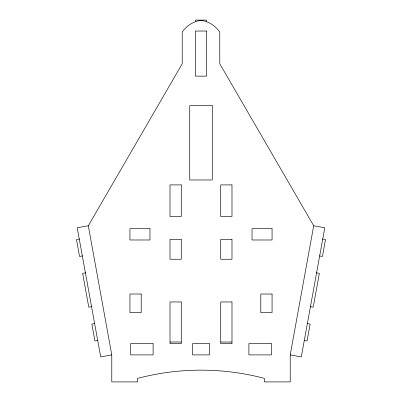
<?xml version="1.0" encoding="UTF-8"?>
<svg xmlns="http://www.w3.org/2000/svg" width="402" height="402" viewBox="0 0 402 402"><rect width="100%" height="100%" fill="white"/><g stroke="black" fill="none" stroke-linecap="round" stroke-linejoin="round"><path stroke-width="0.6" d="M290.219 354.901L313.696 225.768L219.783 63.767L219.783 32.07A27.296 27.296 0 0 0 201 20.331A27.296 27.296 0 0 0 182.217 32.07L182.217 63.767L88.304 225.768L111.781 354.901L111.781 381.9L137.61 381.9L137.61 378.377A248.622 248.622 0 0 1 264.39 378.377L264.39 381.9L290.219 381.9L290.219 354.901L301.304 356.916L324.786 227.783L313.696 225.768M88.304 225.768L77.214 227.783L100.696 356.916L111.781 354.901M79.506 239.009L76.491 239.557L79.566 256.461L82.581 255.913M85.651 272.817L82.641 273.365L88.787 307.173L91.802 306.625M94.872 323.535L91.862 324.082L94.932 340.986L97.947 340.439M170.011 342.027L181.277 342.027M220.723 342.027L231.989 342.027M322.494 239.009L325.509 239.557L322.434 256.461L319.419 255.913M316.349 272.817L319.359 273.365L313.213 307.173L310.198 306.625M307.128 323.535L310.138 324.082L307.068 340.986L304.053 340.439M206.633 21.316L206.633 20.1L195.367 20.1L195.367 21.316M206.633 31.039L195.367 31.039L195.367 76.119L206.633 76.119L206.633 31.039M212.271 105.651L189.729 105.651L189.729 179.98L212.271 179.98L212.271 105.651M181.277 184.9L170.011 184.9L170.011 216.522L181.277 216.522L181.277 184.9M231.989 184.9L220.723 184.9L220.723 216.522L231.989 216.522L231.989 184.9M149.971 228.718L129.936 228.718L129.936 239.989L149.971 239.989L149.971 228.718M272.064 228.718L252.029 228.718L252.029 239.989L272.064 239.989L272.064 228.718M181.277 239.401L170.011 239.401L170.011 259.24L181.277 259.24L181.277 239.401M231.989 239.401L220.723 239.401L220.723 259.24L231.989 259.24L231.989 239.401M141.208 294.013L129.936 294.013L129.936 312.64L141.208 312.64L141.208 294.013M272.064 294.013L260.792 294.013L260.792 312.64L272.064 312.64L272.064 294.013M181.277 301.952L170.011 301.952L170.011 343.63L181.277 343.63L181.277 301.952M231.989 301.952L220.723 301.952L220.723 343.63L231.989 343.63L231.989 301.952M153.102 343.63L130.565 343.63L130.565 354.901L153.102 354.901L153.102 343.63M209.452 343.63L192.548 343.63L192.548 354.901L209.452 354.901L209.452 343.63M271.435 343.63L248.898 343.63L248.898 354.901L271.435 354.901L271.435 343.63"/></g></svg>
